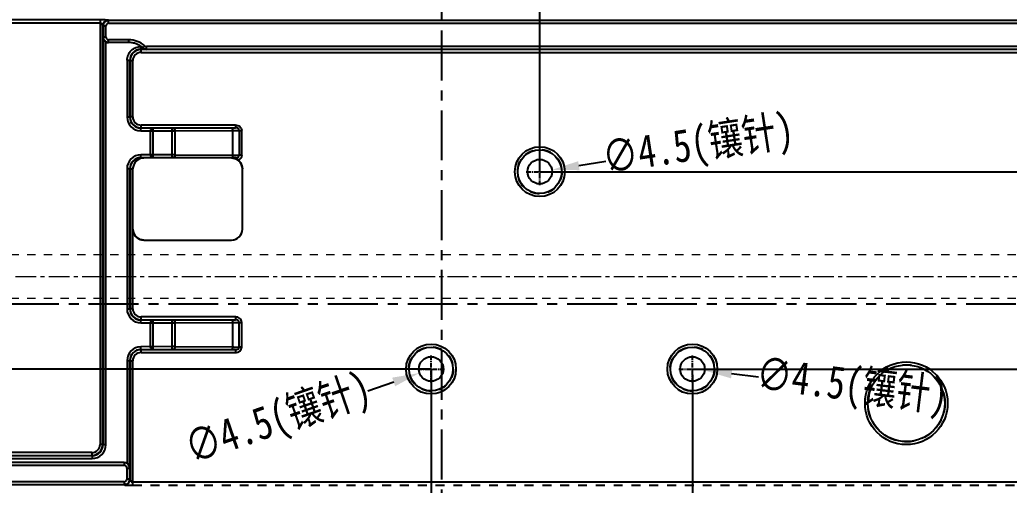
# Model space of a CAD drawing. Header units: millimetres. Extents: x 1803 to 4269, y -6912 to 1836.
# Drawn here: x 2970.7 to 3152.2, y -3208.7 to -3123.4 of the extents above; entities that cross this region are included whole.
import ezdxf

# ---------------------------------------------------------------- set-up
doc = ezdxf.new("R2010")
doc.units = ezdxf.units.MM
doc.header["$LTSCALE"] = 16.335
doc.header["$PDMODE"] = 3
doc.header["$PDSIZE"] = 0.3125
doc.linetypes.add('CENTER', pattern=[0.6, 0.375, -0.075, 0.075, -0.075])
doc.linetypes.add('HIDDEN', pattern=[0.2, 0.1, -0.1])
doc.layers.get('0').update_dxf_attribs({"linetype": 'CONTINUOUS'})
doc.layers.get('Defpoints').update_dxf_attribs({"linetype": 'CONTINUOUS'})
doc.layers.add('CENTER', color=1, linetype='CENTER')
doc.layers.add('DEFAULT_2', color=8, linetype='HIDDEN')
doc.layers.add('cool', color=153, linetype='HIDDEN', lineweight=9)
doc.styles.get("Standard").update_dxf_attribs({"font": 'txt', "width": 0.8})
doc.dimstyles.new('11', dxfattribs={"dimtxt": 8, "dimasz": 8, "dimexe": 0, "dimexo": 0, "dimgap": 0, "dimtad": 0, "dimdsep": 46, "dimtxsty": 'Standard', "dimcen": 0, "dimclrd": 4, "dimclre": 4, "dimclrt": 6, "dimazin": 0, "dimtp": 0.01, "dimtm": 0.01, "dimtfac": 1, "dimtofl": 0, "dimtmove": 0, "dimatfit": 3, "dimfxl": 0, "dimtolj": 1, "dimarcsym": 0})

# ---------------------------------------------------------------- blocks, each defined once
blk = doc.blocks.new('*D341')
at = {"color": 4, "lineweight": -2}
blk.add_line((3078.23, -3149.4), (3073.29, -3150.15), dxfattribs=at)
at = {"color": 4}
blk.add_solid([(3073.16, -3149.33), (3073.42, -3150.98), (3068.35, -3150.91)], dxfattribs=at)
at = {"layer": 'Defpoints', "color": 0}
for p in [(3063.9, -3151.59), (3068.35, -3150.91)]:
    blk.add_point(p, dxfattribs=at)
at = {"color": 6, "insert": (3095.26, -3146.8), "char_height": 6, "attachment_point": 5, "rotation": 8.6768}
blk.add_mtext('\\A1;∅4.5(镶针)', dxfattribs=at)
blk = doc.blocks.new('*D342')
at = {"color": 4, "lineweight": -2}
blk.add_line((3034.59, -3191.43), (3039.32, -3189.79), dxfattribs=at)
at = {"color": 4}
blk.add_solid([(3039.05, -3189.01), (3039.59, -3190.58), (3044.05, -3188.16)], dxfattribs=at)
at = {"layer": 'Defpoints', "color": 0}
for p in [(3048.3, -3186.69), (3044.05, -3188.16)]:
    blk.add_point(p, dxfattribs=at)
at = {"color": 6, "insert": (3018.31, -3197.05), "char_height": 6, "attachment_point": 5, "rotation": 19.046}
blk.add_mtext('\\A1;∅4.5(镶针)', dxfattribs=at)
blk = doc.blocks.new('*D343')
at = {"color": 4, "lineweight": -2}
blk.add_line((3106.27, -3188.92), (3101.31, -3188.31), dxfattribs=at)
at = {"color": 4}
blk.add_solid([(3101.41, -3187.48), (3101.21, -3189.14), (3096.35, -3187.7)], dxfattribs=at)
at = {"layer": 'Defpoints', "color": 0}
for p in [(3091.88, -3187.15), (3096.35, -3187.7)]:
    blk.add_point(p, dxfattribs=at)
at = {"color": 6, "insert": (3123.37, -3191.01), "char_height": 6, "attachment_point": 5, "rotation": 353.0179}
blk.add_mtext('\\A1;∅4.5(镶针)', dxfattribs=at)
blk = doc.blocks.new('1')
at = {"layer": 'cool', "ltscale": 0.932966}
for p, q in [((2578.45, -905.66), (3059.79, -905.66)), ((2578.45, -913.66), (3059.79, -913.66))]:
    blk.add_line(p, q, dxfattribs=at)
at = {"layer": 'cool', "color": 1, "linetype": 'CENTER', "ltscale": 0.621977}
blk.add_line((2564.12, -909.66), (3074.12, -909.66), dxfattribs=at)
blk = doc.blocks.new('*D351')
at = {"color": 4, "lineweight": -2}
blk.add_line((3298.92, -3175.46), (3309.98, -3175.46), dxfattribs=at)
at = {"layer": 'Defpoints', "color": 0}
for p in [(3048.17, -3175.46), (3298.92, -3175.46), (3309.98, -3175.46)]:
    blk.add_point(p, dxfattribs=at)
at = {"color": 6, "insert": (3310.98, -3175.46), "char_height": 5, "attachment_point": 5}
blk.add_mtext('\\A1;0', dxfattribs=at)
blk = doc.blocks.new('*D352')
at = {"color": 4, "lineweight": -2}
for p, q in [((3292.8, -3170.46), (3299.98, -3167.07)), ((3299.98, -3167.07), (3309.98, -3167.07)), ((3282.8, -3170.46), (3292.8, -3170.46))]:
    blk.add_line(p, q, dxfattribs=at)
at = {"layer": 'Defpoints', "color": 0}
for p in [(3309.98, -3167.07), (3282.8, -3170.46), (3048.17, -3175.46)]:
    blk.add_point(p, dxfattribs=at)
at = {"color": 6, "insert": (3311.31, -3167.07), "char_height": 5, "attachment_point": 5}
blk.add_mtext('\\A1;5', dxfattribs=at)
blk = doc.blocks.new('*D353')
at = {"color": 4, "lineweight": -2}
blk.add_line((3066.12, -3151.25), (3309.98, -3151.25), dxfattribs=at)
at = {"layer": 'Defpoints', "color": 0}
for p in [(3066.12, -3151.25), (3309.98, -3151.25), (3048.17, -3175.46)]:
    blk.add_point(p, dxfattribs=at)
at = {"color": 6, "insert": (3317.31, -3151.25), "char_height": 5, "attachment_point": 5}
blk.add_mtext('\\A1;24.21', dxfattribs=at)
blk = doc.blocks.new('*D354')
at = {"color": 4, "lineweight": -2}
blk.add_line((3263.17, -3075.46), (3309.98, -3075.46), dxfattribs=at)
at = {"layer": 'Defpoints', "color": 0}
for p in [(3263.17, -3075.46), (3309.98, -3075.46), (3048.17, -3175.46)]:
    blk.add_point(p, dxfattribs=at)
at = {"color": 6, "insert": (3313.98, -3075.46), "char_height": 5, "attachment_point": 5}
blk.add_mtext('\\A1;100', dxfattribs=at)
blk = doc.blocks.new('*D355')
at = {"color": 4, "lineweight": -2}
blk.add_line((3094.11, -3187.43), (3309.98, -3187.43), dxfattribs=at)
at = {"layer": 'Defpoints', "color": 0}
for p in [(3048.17, -3175.46), (3094.11, -3187.43), (3309.98, -3187.43)]:
    blk.add_point(p, dxfattribs=at)
at = {"color": 6, "insert": (3316.64, -3187.43), "char_height": 5, "attachment_point": 5}
blk.add_mtext('\\A1;11.97', dxfattribs=at)
blk = doc.blocks.new('*D356')
at = {"color": 4, "lineweight": -2}
blk.add_line((3245.78, -3235.46), (3309.98, -3235.46), dxfattribs=at)
at = {"layer": 'Defpoints', "color": 0}
for p in [(3048.17, -3175.46), (3245.78, -3235.46), (3309.98, -3235.46)]:
    blk.add_point(p, dxfattribs=at)
at = {"color": 6, "insert": (3312.98, -3235.46), "char_height": 5, "attachment_point": 5}
blk.add_mtext('\\A1;60', dxfattribs=at)
blk = doc.blocks.new('*D357')
at = {"color": 4, "lineweight": -2}
blk.add_line((3264.45, -3275.46), (3309.98, -3275.46), dxfattribs=at)
at = {"layer": 'Defpoints', "color": 0}
for p in [(3048.17, -3175.46), (3264.45, -3275.46), (3309.98, -3275.46)]:
    blk.add_point(p, dxfattribs=at)
at = {"color": 6, "insert": (3313.98, -3275.46), "char_height": 5, "attachment_point": 5}
blk.add_mtext('\\A1;100', dxfattribs=at)
blk = doc.blocks.new('*D358')
at = {"color": 4, "lineweight": -2}
blk.add_line((3048.17, -3289.85), (3048.17, -3304.9), dxfattribs=at)
at = {"layer": 'Defpoints', "color": 0}
for p in [(3048.17, -3175.46), (3048.17, -3289.85), (3048.17, -3304.9)]:
    blk.add_point(p, dxfattribs=at)
at = {"color": 6, "insert": (3048.17, -3305.9), "char_height": 5, "attachment_point": 5, "rotation": 90}
blk.add_mtext('\\A1;0', dxfattribs=at)
blk = doc.blocks.new('*D359')
at = {"color": 4, "lineweight": -2}
blk.add_line((3094.11, -3188.48), (3094.11, -3304.9), dxfattribs=at)
at = {"layer": 'Defpoints', "color": 0}
for p in [(3048.17, -3175.46), (3094.11, -3188.48), (3094.11, -3304.9)]:
    blk.add_point(p, dxfattribs=at)
at = {"color": 6, "insert": (3094.11, -3312.9), "char_height": 5, "attachment_point": 5, "rotation": 90}
blk.add_mtext('\\A1;45.94', dxfattribs=at)
blk = doc.blocks.new('*D360')
at = {"color": 4, "lineweight": -2}
blk.add_line((3263.17, -3271.67), (3263.17, -3304.9), dxfattribs=at)
at = {"layer": 'Defpoints', "color": 0}
for p in [(3048.17, -3175.46), (3263.17, -3271.67), (3263.17, -3304.9)]:
    blk.add_point(p, dxfattribs=at)
at = {"color": 6, "insert": (3263.17, -3309.57), "char_height": 5, "attachment_point": 5, "rotation": 90}
blk.add_mtext('\\A1;215', dxfattribs=at)
blk = doc.blocks.new('*D361')
at = {"color": 4, "lineweight": -2}
blk.add_line((3048.17, -3068.79), (3048.17, -3046.56), dxfattribs=at)
at = {"layer": 'Defpoints', "color": 0}
for p in [(3048.17, -3046.56), (3048.17, -3068.79), (3048.17, -3175.46)]:
    blk.add_point(p, dxfattribs=at)
at = {"color": 6, "insert": (3048.17, -3045.56), "char_height": 5, "attachment_point": 5, "rotation": 90}
blk.add_mtext('\\A1;0', dxfattribs=at)
blk = doc.blocks.new('*D362')
at = {"color": 4, "lineweight": -2}
blk.add_line((3066.12, -3151.25), (3066.12, -3046.56), dxfattribs=at)
at = {"layer": 'Defpoints', "color": 0}
for p in [(3066.12, -3046.56), (3066.12, -3151.25), (3048.17, -3175.46)]:
    blk.add_point(p, dxfattribs=at)
at = {"color": 6, "insert": (3066.12, -3039.23), "char_height": 5, "attachment_point": 5, "rotation": 90}
blk.add_mtext('\\A1;17.95', dxfattribs=at)
blk = doc.blocks.new('*D363')
at = {"color": 4, "lineweight": -2}
blk.add_line((3263.17, -3072.38), (3263.17, -3046.56), dxfattribs=at)
at = {"layer": 'Defpoints', "color": 0}
for p in [(3263.17, -3046.56), (3263.17, -3072.38), (3048.17, -3175.46)]:
    blk.add_point(p, dxfattribs=at)
at = {"color": 6, "insert": (3263.17, -3041.89), "char_height": 5, "attachment_point": 5, "rotation": 90}
blk.add_mtext('\\A1;215', dxfattribs=at)
blk = doc.blocks.new('*D364')
at = {"color": 4, "lineweight": -2}
blk.add_line((2833.17, -3075.46), (2833.17, -3046.56), dxfattribs=at)
at = {"layer": 'Defpoints', "color": 0}
for p in [(2833.17, -3046.56), (2833.17, -3075.46), (3048.17, -3175.46)]:
    blk.add_point(p, dxfattribs=at)
at = {"color": 6, "insert": (2833.17, -3041.89), "char_height": 5, "attachment_point": 5, "rotation": 90}
blk.add_mtext('\\A1;215', dxfattribs=at)
blk = doc.blocks.new('*D365')
at = {"color": 4, "lineweight": -2}
blk.add_line((2830.2, -3075.46), (2780.81, -3075.46), dxfattribs=at)
at = {"layer": 'Defpoints', "color": 0}
for p in [(2780.81, -3075.46), (2830.2, -3075.46), (3048.17, -3175.46)]:
    blk.add_point(p, dxfattribs=at)
at = {"color": 6, "insert": (2776.81, -3075.46), "char_height": 5, "attachment_point": 5}
blk.add_mtext('\\A1;100', dxfattribs=at)
blk = doc.blocks.new('*D366')
at = {"color": 4, "lineweight": -2}
for p, q in [((2790.81, -3167.06), (2780.81, -3167.06)), ((2800.81, -3170.46), (2790.81, -3167.06)), ((2827.38, -3170.46), (2800.81, -3170.46))]:
    blk.add_line(p, q, dxfattribs=at)
at = {"layer": 'Defpoints', "color": 0}
for p in [(2780.81, -3167.06), (2827.38, -3170.46), (3048.17, -3175.46)]:
    blk.add_point(p, dxfattribs=at)
at = {"color": 6, "insert": (2779.48, -3167.06), "char_height": 5, "attachment_point": 5}
blk.add_mtext('\\A1;5', dxfattribs=at)
blk = doc.blocks.new('*D367')
at = {"color": 4, "lineweight": -2}
blk.add_line((2819.12, -3175.46), (2780.81, -3175.46), dxfattribs=at)
at = {"layer": 'Defpoints', "color": 0}
for p in [(2780.81, -3175.46), (2819.12, -3175.46), (3048.17, -3175.46)]:
    blk.add_point(p, dxfattribs=at)
at = {"color": 6, "insert": (2779.81, -3175.46), "char_height": 5, "attachment_point": 5}
blk.add_mtext('\\A1;0', dxfattribs=at)
blk = doc.blocks.new('*D368')
at = {"color": 4, "lineweight": -2}
blk.add_line((3046.17, -3187.43), (2780.81, -3187.43), dxfattribs=at)
at = {"layer": 'Defpoints', "color": 0}
for p in [(3048.17, -3175.46), (2780.81, -3187.43), (3046.17, -3187.43)]:
    blk.add_point(p, dxfattribs=at)
at = {"color": 6, "insert": (2774.14, -3187.43), "char_height": 5, "attachment_point": 5}
blk.add_mtext('\\A1;11.97', dxfattribs=at)
blk = doc.blocks.new('*D369')
at = {"color": 4, "lineweight": -2}
blk.add_line((2861.4, -3235.46), (2780.81, -3235.46), dxfattribs=at)
at = {"layer": 'Defpoints', "color": 0}
for p in [(3048.17, -3175.46), (2780.81, -3235.46), (2861.4, -3235.46)]:
    blk.add_point(p, dxfattribs=at)
at = {"color": 6, "insert": (2777.81, -3235.46), "char_height": 5, "attachment_point": 5}
blk.add_mtext('\\A1;60', dxfattribs=at)
blk = doc.blocks.new('*D370')
at = {"color": 4, "lineweight": -2}
blk.add_line((2833.17, -3275.46), (2780.81, -3275.46), dxfattribs=at)
at = {"layer": 'Defpoints', "color": 0}
for p in [(3048.17, -3175.46), (2780.81, -3275.46), (2833.17, -3275.46)]:
    blk.add_point(p, dxfattribs=at)
at = {"color": 6, "insert": (2776.81, -3275.46), "char_height": 5, "attachment_point": 5}
blk.add_mtext('\\A1;100', dxfattribs=at)
blk = doc.blocks.new('*D371')
at = {"color": 4, "lineweight": -2}
blk.add_line((2833.17, -3275.46), (2833.17, -3301.74), dxfattribs=at)
at = {"layer": 'Defpoints', "color": 0}
for p in [(3048.17, -3175.46), (2833.17, -3275.46), (2833.17, -3301.74)]:
    blk.add_point(p, dxfattribs=at)
at = {"color": 6, "insert": (2833.17, -3306.4), "char_height": 5, "attachment_point": 5, "rotation": 90}
blk.add_mtext('\\A1;215', dxfattribs=at)
blk = doc.blocks.new('*D372')
at = {"color": 4, "lineweight": -2}
for p, q in [((3046.17, -3187.43), (3046.17, -3281.74)), ((3046.17, -3281.74), (3040.87, -3291.74)), ((3040.87, -3291.74), (3040.87, -3301.74))]:
    blk.add_line(p, q, dxfattribs=at)
at = {"layer": 'Defpoints', "color": 0}
for p in [(3048.17, -3175.46), (3046.17, -3187.43), (3040.87, -3301.74)]:
    blk.add_point(p, dxfattribs=at)
at = {"color": 6, "insert": (3040.87, -3303.07), "char_height": 5, "attachment_point": 5, "rotation": 90}
blk.add_mtext('\\A1;2', dxfattribs=at)

msp = doc.modelspace()

# ---------------------------------------------------------------- linework, layer by layer
at = {"color": 7, "linetype": 'Continuous'}
for p, q in [((2985.46, -3123.438), (2963.333, -3123.438)), ((2985.46, -3123.438), (2985.46, -3201.255)), ((2987.003, -3123.526), (2986.985, -3123.455)), ((2963.333, -3123.94), (2985.46, -3123.94)), ((2985.963, -3201.255), (2985.963, -3124.46)), ((2986.033, -3124.531), (2986.016, -3201.308)), ((2986.033, -3124.531), (2986.536, -3124.531)), ((2986.536, -3126.566), (2986.536, -3124.531)), ((3201.203, -3123.526), (2987.003, -3123.526)), ((2987.038, -3124.028), (2987.038, -3123.526)), ((2987.038, -3124.028), (3201.203, -3124.028)), ((2986.016, -3126.584), (2986.033, -3126.566)), ((2986.536, -3126.566), (2986.033, -3126.566)), ((2987.038, -3127.571), (2987.038, -3127.069)), ((2990.698, -3127.069), (2987.038, -3127.069)), ((2990.698, -3127.069), (2990.698, -3127.571)), ((2986.518, -3201.308), (2986.518, -3127.44)), ((2987.029, -3127.58), (2987.038, -3127.571)), ((2990.698, -3127.58), (2987.029, -3127.58)), ((2992.927, -3128.825), (2992.927, -3128.25)), ((2992.927, -3128.825), (3201.256, -3128.807)), ((2992.98, -3128.878), (2992.927, -3128.825)), ((2992.98, -3129.38), (2992.98, -3128.878)), ((3197.01, -3128.878), (2992.98, -3128.878)), ((2993.343, -3128.561), (2993.338, -3128.57)), ((2993.672, -3128.182), (2993.343, -3128.561)), ((2993.999, -3128.825), (2994.002, -3128.305)), ((3201.203, -3128.305), (2994.002, -3128.305)), ((2992.98, -3129.38), (3197.721, -3129.396)), ((2990.415, -3130.835), (2990.415, -3141.26)), ((2990.415, -3130.835), (2990.918, -3130.835)), ((2990.918, -3141.26), (2990.918, -3130.835)), ((2990.971, -3130.888), (2990.918, -3130.835)), ((2990.971, -3130.888), (2990.971, -3141.207)), ((2990.971, -3130.888), (2991.473, -3130.888)), ((2991.473, -3141.207), (2991.473, -3130.888)), ((2990.918, -3141.26), (2990.415, -3141.26)), ((2990.971, -3141.207), (2990.918, -3141.26)), ((2991.473, -3141.207), (2990.971, -3141.207)), ((2992.98, -3143.216), (2992.927, -3143.269)), ((2992.927, -3143.772), (2992.927, -3143.269)), ((2998.607, -3143.287), (2992.927, -3143.269)), ((2992.98, -3143.216), (2992.98, -3142.714)), ((3010.291, -3142.714), (2992.98, -3142.714)), ((2992.98, -3143.216), (3010.291, -3143.216)), ((2995.229, -3143.287), (2995.212, -3143.269)), ((2995.229, -3148.656), (2995.229, -3143.287)), ((2998.607, -3143.287), (2998.607, -3148.656)), ((2999.081, -3143.285), (3009.599, -3143.225)), ((3010.291, -3142.714), (3010.291, -3143.216)), ((2992.927, -3143.772), (2998.607, -3143.789)), ((2994.718, -3148.171), (2994.718, -3143.772)), ((2994.727, -3143.789), (2994.718, -3143.78)), ((2999.239, -3143.788), (3009.757, -3143.727)), ((2999.239, -3148.155), (2999.239, -3143.788)), ((3009.757, -3143.727), (3009.757, -3148.216)), ((3010.978, -3143.712), (3010.978, -3148.231)), ((3010.978, -3143.712), (3011.442, -3143.712)), ((3011.442, -3148.231), (3011.442, -3143.712)), ((2998.607, -3148.154), (2992.927, -3148.171)), ((2992.927, -3148.674), (2992.927, -3148.171)), ((2992.927, -3148.674), (2998.607, -3148.656)), ((2992.927, -3148.674), (2992.98, -3148.727)), ((2992.98, -3148.796), (2992.98, -3148.727)), ((3009.563, -3148.744), (2992.98, -3148.727)), ((2993.483, -3148.727), (2993.5, -3148.744)), ((2994.718, -3148.163), (2994.727, -3148.154)), ((2995.212, -3148.674), (2995.229, -3148.656)), ((3009.599, -3148.718), (2999.081, -3148.657)), ((2999.239, -3148.155), (3009.757, -3148.216)), ((3010.415, -3148.719), (3010.285, -3148.727)), ((3010.289, -3148.727), (3010.291, -3148.727)), ((3011.442, -3148.231), (3010.978, -3148.231)), ((2990.415, -3150.683), (2990.415, -3176.435)), ((2990.415, -3150.683), (2990.918, -3150.683)), ((2990.918, -3176.435), (2990.918, -3150.683)), ((2990.918, -3150.683), (2990.971, -3150.736)), ((2990.971, -3150.736), (2990.971, -3176.382)), ((2990.971, -3150.736), (2991.482, -3150.736)), ((2991.473, -3176.382), (2991.482, -3150.745)), ((2991.491, -3150.754), (2991.482, -3150.745)), ((3011.573, -3150.754), (3011.582, -3150.745)), ((3011.573, -3161.792), (3011.573, -3150.754)), ((2991.491, -3161.792), (2991.482, -3161.801)), ((3011.573, -3161.792), (3011.582, -3161.801)), ((2993.5, -3163.801), (2993.491, -3163.81)), ((2993.491, -3163.81), (3009.572, -3163.81)), ((3009.563, -3163.801), (3009.572, -3163.81)), ((2990.918, -3176.435), (2990.415, -3176.435)), ((2990.971, -3176.382), (2990.918, -3176.435)), ((2991.473, -3176.382), (2990.971, -3176.382)), ((2992.98, -3178.391), (2992.98, -3177.889)), ((3010.291, -3177.889), (2992.98, -3177.889)), ((3010.291, -3177.889), (3010.291, -3178.391)), ((2992.98, -3178.391), (2992.927, -3178.444)), ((2992.927, -3178.947), (2992.927, -3178.444)), ((2998.607, -3178.462), (2992.927, -3178.444)), ((2992.927, -3178.947), (2998.607, -3178.964)), ((2992.98, -3178.391), (3010.291, -3178.391)), ((2994.718, -3183.346), (2994.718, -3178.947)), ((2994.727, -3178.964), (2994.718, -3178.955)), ((2995.229, -3178.462), (2995.212, -3178.444)), ((2995.229, -3183.831), (2995.229, -3178.462)), ((2998.607, -3178.462), (2998.607, -3183.831)), ((2999.081, -3178.46), (3009.599, -3178.4)), ((2999.239, -3178.963), (3009.757, -3178.902)), ((2999.239, -3183.33), (2999.239, -3178.963)), ((3009.757, -3178.902), (3009.757, -3183.391)), ((3010.978, -3183.406), (3010.978, -3178.887)), ((3010.978, -3178.887), (3011.442, -3178.887)), ((3011.442, -3183.406), (3011.442, -3178.887)), ((2998.607, -3183.329), (2992.927, -3183.346)), ((2992.927, -3183.849), (2992.927, -3183.346)), ((2994.718, -3183.338), (2994.727, -3183.329)), ((2999.239, -3183.33), (3009.757, -3183.391)), ((2992.927, -3183.849), (2998.607, -3183.831)), ((2992.927, -3183.849), (2992.98, -3183.902)), ((2992.98, -3184.404), (2992.98, -3183.902)), ((3010.291, -3183.902), (2992.98, -3183.902)), ((2992.98, -3184.404), (3010.291, -3184.404)), ((2995.212, -3183.849), (2995.229, -3183.831)), ((3009.599, -3183.893), (2999.081, -3183.832)), ((3010.291, -3183.902), (3010.291, -3184.404)), ((3011.442, -3183.406), (3010.978, -3183.406)), ((2990.415, -3185.858), (2990.415, -3204.703)), ((2990.415, -3185.858), (2990.918, -3185.858)), ((2990.9, -3207.612), (2990.918, -3185.858)), ((2990.918, -3185.858), (2990.971, -3185.911)), ((2990.971, -3185.911), (2990.971, -3207.683)), ((2990.971, -3185.911), (2991.473, -3185.911)), ((2991.473, -3208.705), (2991.473, -3185.911)), ((2985.963, -3201.255), (2985.46, -3201.255)), ((2985.963, -3201.255), (2986.016, -3201.308)), ((2986.518, -3201.308), (2986.016, -3201.308)), ((2983.953, -3202.763), (2889.988, -3202.763)), ((2890.508, -3203.265), (2983.953, -3203.265)), ((2984.006, -3203.318), (2892.06, -3203.336)), ((2983.953, -3202.763), (2983.953, -3203.265)), ((2983.953, -3203.265), (2984.006, -3203.318)), ((2984.006, -3203.318), (2984.006, -3203.82)), ((2920.432, -3203.82), (2984.006, -3203.82)), ((2989.9, -3204.572), (2922.76, -3204.572)), ((2922.76, -3205.074), (2989.895, -3205.074)), ((2989.895, -3204.572), (2989.895, -3205.074)), ((2990.398, -3205.577), (2990.398, -3207.612)), ((2990.398, -3205.577), (2990.9, -3205.577)), ((2990.918, -3205.559), (2990.9, -3205.577)), ((2989.895, -3208.115), (2892.06, -3208.115)), ((2892.06, -3208.617), (2989.931, -3208.617)), ((2989.895, -3208.115), (2989.895, -3208.617)), ((2989.931, -3208.617), (2989.948, -3208.688)), ((2990.9, -3207.612), (2990.398, -3207.612)), ((3173.324, -3208.202), (2991.473, -3208.202))]:
    msp.add_line(p, q, dxfattribs=at)
at = {"color": 1, "linetype": 'CENTER', "ltscale": 0.139945}
for p, q in [((3066.123, -3153.723), (3066.123, -3148.773)), ((3063.648, -3151.248), (3068.598, -3151.248)), ((3046.174, -3189.903), (3046.174, -3184.953)), ((3094.112, -3189.903), (3094.112, -3184.953)), ((3043.699, -3187.428), (3048.649, -3187.428)), ((3091.637, -3187.428), (3096.587, -3187.428))]:
    msp.add_line(p, q, dxfattribs=at)
at = {"color": 7, "linetype": 'Continuous'}
for centre, radius in [((3066.123, -3151.248), 4.575), ((3066.123, -3151.248), 4.02), ((3046.174, -3187.428), 4.575), ((3094.112, -3187.428), 4.575), ((3046.174, -3187.428), 4.02), ((3094.112, -3187.428), 4.02), ((3133.358, -3193.709), 7.578), ((3133.358, -3193.709), 7.035)]:
    msp.add_circle(centre, radius, dxfattribs=at)
at = {"color": 2, "linetype": 'Continuous'}
for centre in [(3066.123, -3151.248), (3046.174, -3187.428), (3094.112, -3187.428)]:
    msp.add_circle(centre, 2.25, dxfattribs=at)
at = {"color": 7, "linetype": 'Continuous'}
for centre, radius, start, end in [((2986.968, -3124.461), 1.005, 90.02106, 179.97894), ((2987.038, -3126.566), 1.005, 180.00872, 269.99128), ((2990.698, -3131.6), 4.531, 48.97234, 90), ((2990.698, -3131.6), 4.029, 48.97234, 90), ((2992.927, -3130.834), 2.009, 89.99022, 180.00978), ((2992.98, -3130.888), 2.01, 90.00255, 179.99745), ((2992.98, -3130.887), 1.507, 89.99579, 180.00421), ((2992.927, -3141.26), 2.512, 180.00033, 269.99967), ((2992.927, -3141.26), 2.009, 179.99022, 270.00978), ((2992.98, -3141.207), 2.01, 180.00255, 269.99745), ((2992.98, -3141.207), 1.507, 179.99579, 270.00421), ((2995.229, -3143.789), 0.502, 90.0037, 179.9963), ((2998.613, -3061.304), 81.983, 269.99569, 270.32707), ((2998.618, -2999.147), 144.643, 269.99582, 270.24625), ((2992.927, -3150.683), 2.512, 89.99914, 180.00086), ((2992.927, -3150.683), 2.009, 89.99022, 180.00978), ((2992.98, -3150.736), 2.01, 90.00256, 179.99744), ((2993.502, -3150.725), 1.999, 90.55298, 105.13473), ((2995.229, -3148.154), 0.503, 180.0218, 269.9782), ((2998.618, -3292.796), 144.642, 89.75375, 90.00418), ((2998.613, -3230.639), 81.983, 89.67293, 90.00431), ((2993.496, -3150.745), 2.014, 169.85921, 179.9902), ((2992.927, -3176.435), 2.512, 179.99915, 270.00085), ((2992.927, -3176.435), 2.009, 179.99022, 270.00978), ((2992.98, -3176.382), 2.01, 180.00256, 269.99744), ((2992.98, -3176.382), 1.507, 179.99579, 270.00421), ((2995.229, -3178.964), 0.502, 89.99383, 180.00617), ((2998.613, -3096.479), 81.983, 269.99569, 270.32707), ((2998.618, -3034.322), 144.643, 269.99582, 270.24625), ((2992.927, -3185.858), 2.512, 90.00033, 179.99967), ((2995.229, -3183.329), 0.502, 180.0033, 269.9967), ((2998.618, -3327.971), 144.642, 89.75375, 90.00418), ((2992.927, -3185.858), 2.009, 89.99022, 180.00978), ((2992.98, -3185.911), 2.01, 90.00256, 179.99744), ((2992.98, -3185.911), 1.507, 89.99579, 180.00421), ((2998.613, -3265.814), 81.983, 89.67293, 90.00431), ((2983.953, -3201.255), 2.01, 270.00256, 359.99744), ((2983.953, -3201.255), 1.507, 269.99579, 0.00421), ((2984.006, -3201.308), 2.512, 270.00033, 359.99967), ((2984.006, -3201.309), 2.009, 269.99022, 0.00978), ((2989.895, -3205.577), 1.005, 0.00872, 89.99128), ((2989.965, -3207.682), 1.005, 270.02106, 359.97894), ((2989.895, -3207.612), 1.005, 292.50998, 359.98577)]:
    msp.add_arc(centre, radius, start, end, dxfattribs=at)
for centre, major_axis, start_param, end_param in [((2987.03, -3126.575), (0.711, 0.711), -2.8897468, -2.3563468), ((2993.501, -3150.754), (-1.422, 1.422), -0.7852601, 0.7852601), ((3009.563, -3150.754), (1.422, 1.422), 5.4979262, 7.0684444), ((2993.501, -3161.791), (-1.422, -1.422), -0.7852601, 0.7852601), ((3009.563, -3161.791), (1.422, -1.422), -0.7852591, 0.7852591), ((3009.571, -3161.8), (-1.422, 1.422), -3.9268517, -2.3563336), ((2989.904, -3205.568), (0.711, 0.711), 0.2518459, 0.7852459)]:
    msp.add_ellipse(centre, major_axis=major_axis, ratio=0.9996955, start_param=start_param, end_param=end_param, dxfattribs=at)
for points in [[(2985.692, -3124.031), (2985.626, -3123.981), (2985.543, -3123.94), (2985.46, -3123.94)], [(2986.11, -3124.146), (2986.06, -3124.267), (2986.033, -3124.4), (2986.033, -3124.531)], [(2986.654, -3123.602), (2986.417, -3123.7), (2986.208, -3123.909), (2986.11, -3124.146)], [(2986.608, -3124.282), (2986.563, -3124.356), (2986.536, -3124.444), (2986.536, -3124.531)], [(2987.038, -3123.526), (2986.908, -3123.526), (2986.774, -3123.552), (2986.654, -3123.602)], [(2993.343, -3128.561), (2993.52, -3128.715), (2993.767, -3128.807), (2994.002, -3128.807)], [(2993.672, -3128.182), (2993.761, -3128.259), (2993.885, -3128.305), (2994.002, -3128.305)], [(3010.929, -3148.429), (3010.96, -3148.369), (3010.979, -3148.299), (3010.978, -3148.231)], [(3011.213, -3149.585), (3011.448, -3149.916), (3011.582, -3150.339), (3011.582, -3150.745)], [(2990.28, -3208.541), (2990.159, -3208.591), (2990.026, -3208.617), (2989.895, -3208.617)], [(2990.325, -3207.861), (2990.37, -3207.787), (2990.398, -3207.699), (2990.398, -3207.612)], [(2991.241, -3208.112), (2991.308, -3208.162), (2991.39, -3208.202), (2991.473, -3208.202)]]:
    msp.add_open_spline(points, degree=3, dxfattribs=at)
for points, knots in [([(2985.963, -3124.46), (2985.943, -3124.401), (2985.888, -3124.24), (2985.78, -3124.096), (2985.692, -3124.031)], [0, 0, 0, 0, 0.3624706, 1, 1, 1, 1]), ([(2987.038, -3124.028), (2986.995, -3124.028), (2986.824, -3124.053), (2986.675, -3124.174), (2986.608, -3124.282)], [0, 0, 0, 0, 0.2530725, 1, 1, 1, 1]), ([(2986.016, -3126.584), (2986.018, -3126.744), (2986.108, -3127.09), (2986.362, -3127.348), (2986.518, -3127.44)], [0, 0, 0, 0, 0.4689985, 1, 1, 1, 1]), ([(2986.536, -3126.566), (2986.536, -3126.693), (2986.653, -3126.951), (2986.911, -3127.069), (2987.038, -3127.069)], [0, 0, 0, 0, 0.4999972, 1, 1, 1, 1]), ([(2990.415, -3130.835), (2990.415, -3130.502), (2990.551, -3129.828), (2991.131, -3128.982), (2991.996, -3128.43), (2992.671, -3128.31), (2993.004, -3128.31)], [0, 0, 0, 0, 0.2499706, 0.4998974, 0.7497715, 1, 1, 1, 1]), ([(2993.004, -3128.31), (2992.671, -3128.074), (2991.927, -3127.705), (2991.106, -3127.58), (2990.698, -3127.58)], [0, 0, 0, 0, 0.4999511, 1, 1, 1, 1]), ([(2992.927, -3128.25), (2993.035, -3128.326), (2993.174, -3128.43), (2993.307, -3128.542), (2993.338, -3128.57)], [0, 0, 0, 0, 0.7569122, 1, 1, 1, 1]), ([(2993.338, -3128.57), (2993.386, -3128.612), (2993.578, -3128.753), (2993.821, -3128.823), (2993.996, -3128.825)], [0, 0, 0, 0, 0.2674962, 1, 1, 1, 1]), ([(2994.718, -3143.772), (2994.718, -3143.632), (2994.841, -3143.369), (2995.099, -3143.271), (2995.212, -3143.269)], [0, 0, 0, 0, 0.5527526, 1, 1, 1, 1]), ([(2999.239, -3143.788), (2999.239, -3143.669), (2999.221, -3143.507), (2999.159, -3143.338), (2999.105, -3143.287), (2999.081, -3143.285)], [0, 0, 0, 0, 0.6479463, 0.8680134, 1, 1, 1, 1]), ([(3009.599, -3143.225), (3009.665, -3143.224), (3009.895, -3143.223), (3010.126, -3143.22), (3010.291, -3143.216)], [0, 0, 0, 0, 0.2840145, 1, 1, 1, 1]), ([(3009.599, -3143.225), (3009.623, -3143.226), (3009.677, -3143.277), (3009.739, -3143.446), (3009.757, -3143.609), (3009.757, -3143.727)], [0, 0, 0, 0, 0.1317833, 0.3515994, 1, 1, 1, 1]), ([(3010.291, -3142.714), (3010.569, -3142.714), (3011.014, -3142.839), (3011.375, -3143.287), (3011.442, -3143.572), (3011.442, -3143.712)], [0, 0, 0, 0, 0.4969933, 0.748618, 1, 1, 1, 1]), ([(3010.978, -3143.712), (3010.979, -3143.571), (3010.791, -3143.256), (3010.458, -3143.215), (3010.291, -3143.216)], [0, 0, 0, 0, 0.4594126, 1, 1, 1, 1]), ([(3009.757, -3143.727), (3009.887, -3143.727), (3010.294, -3143.724), (3010.701, -3143.721), (3010.978, -3143.712)], [0, 0, 0, 0, 0.318945, 1, 1, 1, 1]), ([(2992.98, -3148.796), (2992.621, -3148.893), (2991.936, -3149.299), (2991.58, -3150.016), (2991.513, -3150.391)], [0, 0, 0, 0, 0.494453, 1, 1, 1, 1]), ([(2995.212, -3148.674), (2995.099, -3148.672), (2994.841, -3148.574), (2994.718, -3148.311), (2994.718, -3148.171)], [0, 0, 0, 0, 0.4472931, 1, 1, 1, 1]), ([(2999.081, -3148.657), (2999.105, -3148.656), (2999.159, -3148.605), (2999.221, -3148.436), (2999.239, -3148.274), (2999.239, -3148.155)], [0, 0, 0, 0, 0.1317836, 0.3515999, 1, 1, 1, 1]), ([(3009.757, -3148.216), (3009.757, -3148.298), (3009.745, -3148.444), (3009.709, -3148.588), (3009.679, -3148.644)], [0, 0, 0, 0, 0.5628832, 1, 1, 1, 1]), ([(3009.757, -3148.216), (3009.845, -3148.216), (3010.155, -3148.218), (3010.464, -3148.221), (3010.685, -3148.224)], [0, 0, 0, 0, 0.284148, 1, 1, 1, 1]), ([(3010.291, -3148.727), (3010.423, -3148.727), (3010.675, -3148.703), (3010.876, -3148.529), (3010.929, -3148.429)], [0, 0, 0, 0, 0.5376884, 1, 1, 1, 1]), ([(3010.685, -3148.224), (3010.714, -3148.225), (3010.812, -3148.226), (3010.909, -3148.229), (3010.978, -3148.231)], [0, 0, 0, 0, 0.2940085, 1, 1, 1, 1]), ([(3011.442, -3148.231), (3011.442, -3148.427), (3011.307, -3148.829), (3010.968, -3149.071), (3010.785, -3149.142)], [0, 0, 0, 0, 0.4992891, 1, 1, 1, 1]), ([(2993.491, -3163.81), (2993.227, -3163.81), (2992.691, -3163.703), (2992.017, -3163.244), (2991.574, -3162.56), (2991.473, -3162.024), (2991.473, -3161.759)], [0, 0, 0, 0, 0.2499845, 0.4999041, 0.7498663, 1, 1, 1, 1]), ([(3011.442, -3178.887), (3011.442, -3178.747), (3011.375, -3178.462), (3011.014, -3178.014), (3010.569, -3177.889), (3010.291, -3177.889)], [0, 0, 0, 0, 0.2513786, 0.5030015, 1, 1, 1, 1]), ([(2994.718, -3178.947), (2994.718, -3178.807), (2994.841, -3178.544), (2995.099, -3178.446), (2995.212, -3178.444)], [0, 0, 0, 0, 0.5527526, 1, 1, 1, 1]), ([(2999.239, -3178.963), (2999.239, -3178.844), (2999.221, -3178.682), (2999.159, -3178.513), (2999.105, -3178.462), (2999.081, -3178.46)], [0, 0, 0, 0, 0.6479463, 0.8680134, 1, 1, 1, 1]), ([(3009.599, -3178.4), (3009.665, -3178.399), (3009.895, -3178.398), (3010.126, -3178.395), (3010.291, -3178.391)], [0, 0, 0, 0, 0.2840145, 1, 1, 1, 1]), ([(3009.599, -3178.4), (3009.623, -3178.401), (3009.677, -3178.452), (3009.739, -3178.621), (3009.757, -3178.784), (3009.757, -3178.902)], [0, 0, 0, 0, 0.1317833, 0.3515994, 1, 1, 1, 1]), ([(3009.757, -3178.902), (3009.887, -3178.902), (3010.294, -3178.899), (3010.701, -3178.896), (3010.978, -3178.887)], [0, 0, 0, 0, 0.318945, 1, 1, 1, 1]), ([(3010.978, -3178.887), (3010.979, -3178.746), (3010.791, -3178.431), (3010.458, -3178.39), (3010.291, -3178.391)], [0, 0, 0, 0, 0.4594127, 1, 1, 1, 1]), ([(2995.212, -3183.849), (2995.099, -3183.847), (2994.841, -3183.749), (2994.718, -3183.486), (2994.718, -3183.346)], [0, 0, 0, 0, 0.4472931, 1, 1, 1, 1]), ([(2999.081, -3183.832), (2999.105, -3183.831), (2999.159, -3183.78), (2999.221, -3183.611), (2999.239, -3183.449), (2999.239, -3183.33)], [0, 0, 0, 0, 0.1317836, 0.3515999, 1, 1, 1, 1]), ([(3009.757, -3183.391), (3009.757, -3183.509), (3009.739, -3183.672), (3009.677, -3183.841), (3009.623, -3183.892), (3009.599, -3183.893)], [0, 0, 0, 0, 0.6479469, 0.8680135, 1, 1, 1, 1]), ([(3009.757, -3183.391), (3009.887, -3183.391), (3010.294, -3183.394), (3010.701, -3183.397), (3010.978, -3183.406)], [0, 0, 0, 0, 0.318945, 1, 1, 1, 1]), ([(3010.291, -3183.902), (3010.243, -3183.901), (3010.012, -3183.896), (3009.781, -3183.894), (3009.599, -3183.893)], [0, 0, 0, 0, 0.2108969, 1, 1, 1, 1]), ([(3010.291, -3184.404), (3010.569, -3184.404), (3011.014, -3184.279), (3011.375, -3183.831), (3011.442, -3183.546), (3011.442, -3183.406)], [0, 0, 0, 0, 0.4967858, 0.7484897, 1, 1, 1, 1]), ([(3010.291, -3183.902), (3010.458, -3183.903), (3010.791, -3183.862), (3010.979, -3183.547), (3010.978, -3183.406)], [0, 0, 0, 0, 0.5405872, 1, 1, 1, 1]), ([(2990.398, -3205.577), (2990.398, -3205.45), (2990.28, -3205.192), (2990.023, -3205.074), (2989.895, -3205.074)], [0, 0, 0, 0, 0.5000006, 1, 1, 1, 1]), ([(2990.918, -3205.559), (2990.916, -3205.399), (2990.825, -3205.053), (2990.572, -3204.795), (2990.415, -3204.703)], [0, 0, 0, 0, 0.4689985, 1, 1, 1, 1]), ([(2989.895, -3208.115), (2989.939, -3208.115), (2990.109, -3208.089), (2990.259, -3207.969), (2990.325, -3207.861)], [0, 0, 0, 0, 0.2530722, 1, 1, 1, 1]), ([(2990.971, -3207.683), (2990.99, -3207.742), (2991.045, -3207.903), (2991.154, -3208.047), (2991.241, -3208.112)], [0, 0, 0, 0, 0.3624706, 1, 1, 1, 1])]:
    msp.add_open_spline(points, degree=3, knots=knots, dxfattribs=at)
at = {"layer": 'CENTER', "color": 1, "linetype": 'CENTER', "ltscale": 1.492751}
for p, q in [((3048.174, -3295.463), (3048.174, -3055.462)), ((2793.174, -3175.462), (3303.174, -3175.462))]:
    msp.add_line(p, q, dxfattribs=at)
at = {"layer": 'DEFAULT_2', "color": 8, "linetype": 'HIDDEN'}
for p, q in [((2985.7, -3123.438), (2985.46, -3123.438)), ((2985.963, -3124.46), (2986.033, -3124.531)), ((3009.563, -3148.744), (3009.575, -3148.732)), ((2990.971, -3207.683), (2990.9, -3207.612)), ((2991.233, -3208.705), (2991.473, -3208.705)), ((2991.473, -3208.705), (3173.324, -3208.705))]:
    msp.add_line(p, q, dxfattribs=at)
for centre, radius in [((3066.123, -3151.248), 4.073), ((3046.174, -3187.428), 4.073), ((3094.112, -3187.428), 4.073), ((3133.358, -3193.709), 7.076)]:
    msp.add_circle(centre, radius, dxfattribs=at)
for centre, radius, start, end in [((3009.195, -3053.213), 95.52, 270.22793, 270.6561), ((3009.223, -3214.634), 65.916, 89.44773, 89.67319), ((3009.559, -3184.072), 35.353, 88.81303, 89.51454), ((3009.491, -3150.852), 2.144, 52.88164, 57.15231), ((3009.562, -3150.755), 2.024, 35.31759, 52.81773)]:
    msp.add_arc(centre, radius, start, end, dxfattribs=at)
for points, knots in [([(2986.745, -3123.446), (2986.673, -3123.445), (2986.324, -3123.44), (2985.976, -3123.438), (2985.7, -3123.438)], [0, 0, 0, 0, 0.2091057, 1, 1, 1, 1]), ([(2986.985, -3123.455), (2986.982, -3123.452), (2986.967, -3123.456), (2986.942, -3123.451), (2986.895, -3123.45), (2986.828, -3123.448), (2986.775, -3123.447), (2986.745, -3123.446)], [0, 0, 0, 0, 0.0574673, 0.153614, 0.3365526, 0.631551, 1, 1, 1, 1]), ([(3009.575, -3148.732), (3009.672, -3148.732), (3010.05, -3148.756), (3010.417, -3148.898), (3010.654, -3149.051)], [0, 0, 0, 0, 0.2554274, 1, 1, 1, 1]), ([(3009.679, -3148.644), (3009.674, -3148.655), (3009.656, -3148.686), (3009.624, -3148.717), (3009.599, -3148.718)], [0, 0, 0, 0, 0.3260445, 1, 1, 1, 1]), ([(2989.948, -3208.688), (2989.951, -3208.691), (2989.966, -3208.687), (2989.991, -3208.692), (2990.038, -3208.693), (2990.105, -3208.695), (2990.159, -3208.696), (2990.188, -3208.697)], [0, 0, 0, 0, 0.0574673, 0.153614, 0.3365526, 0.631551, 1, 1, 1, 1]), ([(2990.188, -3208.697), (2990.261, -3208.698), (2990.609, -3208.703), (2990.958, -3208.705), (2991.233, -3208.705)], [0, 0, 0, 0, 0.2091057, 1, 1, 1, 1])]:
    msp.add_open_spline(points, degree=3, knots=knots, dxfattribs=at)

# ---------------------------------------------------------------- block references
at = {"xscale": -1, "rotation": 180}
msp.add_blockref('1', (229.054, -4080.121), dxfattribs=at)

# ---------------------------------------------------------------- dimensions: what is measured, and where the dimension line sits
for feature_location, offset, dtype, origin, picture, middle in [((3066.123, -3151.248), (0, 104.688), 1, (3048.174, -3175.462), '*D362', (3066.123, -3039.227)), ((2833.174, -3075.462), (0, 28.902), 1, (3048.174, -3175.462), '*D364', (2833.174, -3041.893)), ((3263.174, -3072.378), (0, 25.818), 1, (3048.174, -3175.462), '*D363', (3263.174, -3041.893)), ((3048.173809015, -3068.785818055), (0, 22.225839887), 1, (3048.173809015, -3175.46232776), '*D361', (3048.173809015, -3045.559978168)), ((2830.204, -3075.462), (-49.395, 0), 0, (3048.174, -3175.462), '*D365', (2776.809, -3075.462)), ((3263.174, -3075.462), (46.803, 0), 0, (3048.174, -3175.462), '*D354', (3313.976, -3075.462)), ((3066.123, -3151.248), (243.853, 0), 0, (3048.174, -3175.462), '*D353', (3317.31, -3151.248)), ((2827.378, -3170.462), (-46.569, 3.404), 0, (3048.174, -3175.462), '*D366', (2779.476, -3167.058)), ((3282.801, -3170.462), (27.175, 3.387), 0, (3048.174, -3175.462), '*D352', (3311.31, -3167.074)), ((2819.119552669, -3175.46232776), (-38.310550246, 0), 0, (3048.173809015, -3175.46232776), '*D367', (2779.809002423, -3175.46232776)), ((3298.920542257, -3175.46232776), (11.055922759, 0), 0, (3048.173809015, -3175.46232776), '*D351', (3310.976465016, -3175.46232776)), ((3046.174, -3187.428), (-265.365, 0), 0, (3048.174, -3175.462), '*D368', (2774.142, -3187.428)), ((2833.174, -3275.462), (-52.365, 0), 0, (3048.174, -3175.462), '*D370', (2776.809, -3275.462)), ((2861.404, -3235.462), (-80.595, 0), 0, (3048.174, -3175.462), '*D369', (2777.809, -3235.462)), ((2833.174, -3275.462), (0, -26.274), 1, (3048.174, -3175.462), '*D371', (2833.174, -3306.403)), ((3046.174, -3187.428), (-5.305, -114.309), 1, (3048.174, -3175.462), '*D372', (3040.869, -3303.07)), ((3048.173809015, -3289.850482527), (0, -15.051191885), 1, (3048.173809015, -3175.46232776), '*D358', (3048.173809015, -3305.901674411)), ((3094.112, -3187.428), (215.864, 0), 0, (3048.174, -3175.462), '*D355', (3316.643, -3187.428)), ((3245.777, -3235.462), (64.199, 0), 0, (3048.174, -3175.462), '*D356', (3312.976, -3235.462)), ((3264.454, -3275.462), (45.522, 0), 0, (3048.174, -3175.462), '*D357', (3313.976, -3275.462)), ((3094.112, -3188.482), (0, -116.42), 1, (3048.174, -3175.462), '*D359', (3094.112, -3312.902)), ((3263.174, -3271.673), (0, -33.229), 1, (3048.174, -3175.462), '*D360', (3263.174, -3309.568))]:
    dim = msp.add_ordinate_dim(feature_location=feature_location, offset=offset, dtype=dtype, origin=origin, dimstyle='11', override={"dimtxt": 5, "dimasz": 5, "dimfxl": 1.25, "dimarcsym": 1})
    dim.commit()
    dim.dimension.update_dxf_attribs({"geometry": picture, "text_midpoint": middle})
for p1, p2, picture, middle in [((3063.899, -3151.587), (3068.347, -3150.908), '*D341', (3095.262, -3146.801)), ((3091.879, -3187.154), (3096.346, -3187.701), '*D343', (3123.37, -3191.011)), ((3048.301, -3186.693), (3044.047, -3188.162), '*D342', (3018.311, -3197.047))]:
    dim = msp.add_diameter_dim_2p(p1=p1, p2=p2, text='<>(镶针)', dimstyle='11', override={"dimtxt": 6, "dimasz": 5, "dimfxl": 1.25, "dimarcsym": 1})
    dim.commit()
    dim.dimension.update_dxf_attribs({"geometry": picture, "text_midpoint": middle})

doc.saveas('drawing.dxf')
